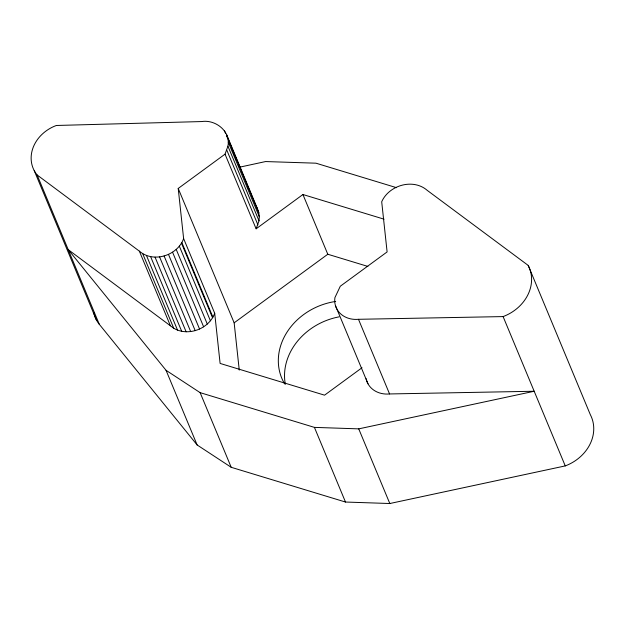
<?xml version="1.0" encoding="UTF-8"?>
<svg xmlns="http://www.w3.org/2000/svg" width="625" height="625" viewBox="0 0 625 625"><rect width="100%" height="100%" fill="white"/><g stroke="black" fill="none" stroke-linecap="round" stroke-linejoin="round"><path stroke-width="0.94" d="M227.93 146.188C230.93 131.398 215.68 119.352 201.734 121.555L56.352 125.477A36.117 30.727 -22.6 0 0 37.133 174.969L99.289 324.289L197.125 444.961L231.211 467.305L345.492 502.039L389.812 503.523L565.258 465.906A41.242 35.086 -22.6 0 0 590.352 414.719L528.195 265.406L427.242 190.375C413.156 178.094 389.016 185.172 381.703 201.766L387.109 251.93L340.297 286.227L334.914 297.625A24.492 20.844 -22.6 0 0 358.484 319.297L389.562 393.953L534.18 391.25L358.734 428.867L314.422 427.383L200.133 392.648L166.047 370.305L68.211 249.633L173.734 328.258C188.211 336.797 208.977 328.93 214.703 313.266L183.625 238.609L178.219 188.445L225.039 154.148L227.93 146.188L259.008 220.844L256.117 228.812L225.039 154.148M259.008 220.844L259.312 216.758L258.828 212.773L257.578 209L226.5 134.336M37.133 174.969L139.359 251.148C153.328 263.328 177.539 255.617 183.625 238.609M256.117 228.812L302.93 194.516L384.062 219.172M239.258 370.102L234.156 322.828L327.789 254.242L367.891 266.43M362.008 367.742L324.555 395.172L220.109 363.43L214.703 313.266M239.875 167.125L265.594 161.555L315.969 163.188L396.57 187.688M358.484 319.297L503.102 316.586A41.242 35.086 -22.6 0 0 528.195 265.406M256.391 206.922L257.578 209M503.102 316.586L565.258 465.906M302.93 194.516L327.789 254.242M335.422 305.523L367.992 383.805M358.734 428.867L389.812 503.523M227.75 138.117L258.828 212.773M224.516 130.883L225.641 133.578M226.391 135.383L227.516 138.078M228.266 139.875L230.508 145.273M231.633 147.969L233.133 151.57M233.883 153.367L235 156.07M235.75 157.867L236.875 160.562M238.375 164.164L239.492 166.859M247.734 186.648L248.859 189.352M228.234 142.102L259.312 216.758M226.852 150.242L257.93 224.898M314.422 427.383L345.492 502.039M178.219 188.445L234.156 322.828M181.828 242.5L212.906 317.164M181.438 243.07L212.516 317.727M179.328 246.133L210.406 320.797M176.211 249.391L207.281 324.055M172.555 252.18L203.633 326.836M168.484 254.398L199.562 329.062M164.117 256L195.195 330.656M159.594 256.922L190.672 331.578M155.047 257.133L186.125 331.797M150.617 256.641L181.695 331.305M146.445 255.453L177.523 330.109M142.656 253.602L173.734 328.258M200.133 392.648L231.211 467.305M139.359 251.148L170.438 325.812M166.047 370.305L197.125 444.961M34.227 170.609L96.375 319.922M99.289 324.289A36.117 30.727 -22.6 0 1 93.773 312.547M285.336 384.305A61.562 52.375 -22.6 0 1 339.148 316.844M284.602 383.859A61.562 52.375 -22.6 0 1 335.688 301.453M389.562 393.953A24.492 20.844 -22.6 0 1 366.125 378.656"/></g></svg>
